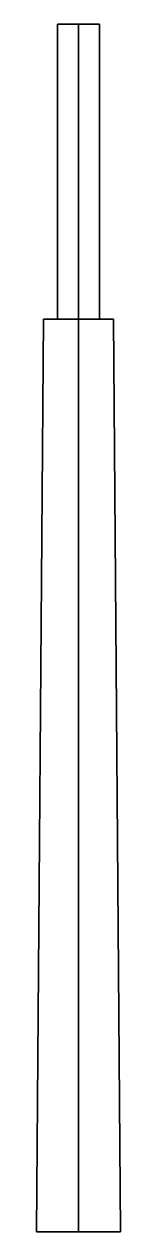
# Model space of a CAD drawing. Extents: x -0.03 to 0.03, y -0.03 to 0.83.
import ezdxf

# ---------------------------------------------------------------- set-up
doc = ezdxf.new("R2010")
doc.units = 0
doc.layers.add('GUNS', color=1, linetype='CONTINUOUS')

msp = doc.modelspace()

# ---------------------------------------------------------------- linework, layer by layer
at = {"layer": 'GUNS'}
for points in [[(-0.015, 0.62, 0.01), (0, 0.62, 0.025), (0, 0.83, 0.025), (-0.015, 0.83, 0.01)], [(0, 0.62, -0.005), (-0.015, 0.62, 0.01), (-0.015, 0.83, 0.01), (0, 0.83, -0.005)], [(0, 0.83, 0.025), (0.015, 0.83, 0.01), (0, 0.83, -0.005), (-0.015, 0.83, 0.01)], [(0, 0.62, 0.025), (0.015, 0.62, 0.01), (0.015, 0.83, 0.01), (0, 0.83, 0.025)], [(0.015, 0.62, 0.01), (0, 0.62, -0.005), (0, 0.83, -0.005), (0.015, 0.83, 0.01)], [(-0.025, 0.62), (0, 0.62, -0.025), (0, -0.03, -0.03), (-0.03, -0.03)], [(0, 0.62, 0.025), (-0.025, 0.62), (-0.03, -0.03), (0, -0.03, 0.03)], [(0, 0.62, 0.025), (0.025, 0.62), (0, 0.62, -0.025), (-0.025, 0.62)], [(0, 0.62, -0.025), (0.025, 0.62), (0.03, -0.03), (0, -0.03, -0.03)], [(0.025, 0.62), (0, 0.62, 0.025), (0, -0.03, 0.03), (0.03, -0.03)]]:
    msp.add_3dface(points, dxfattribs=at)

doc.saveas('drawing.dxf')
